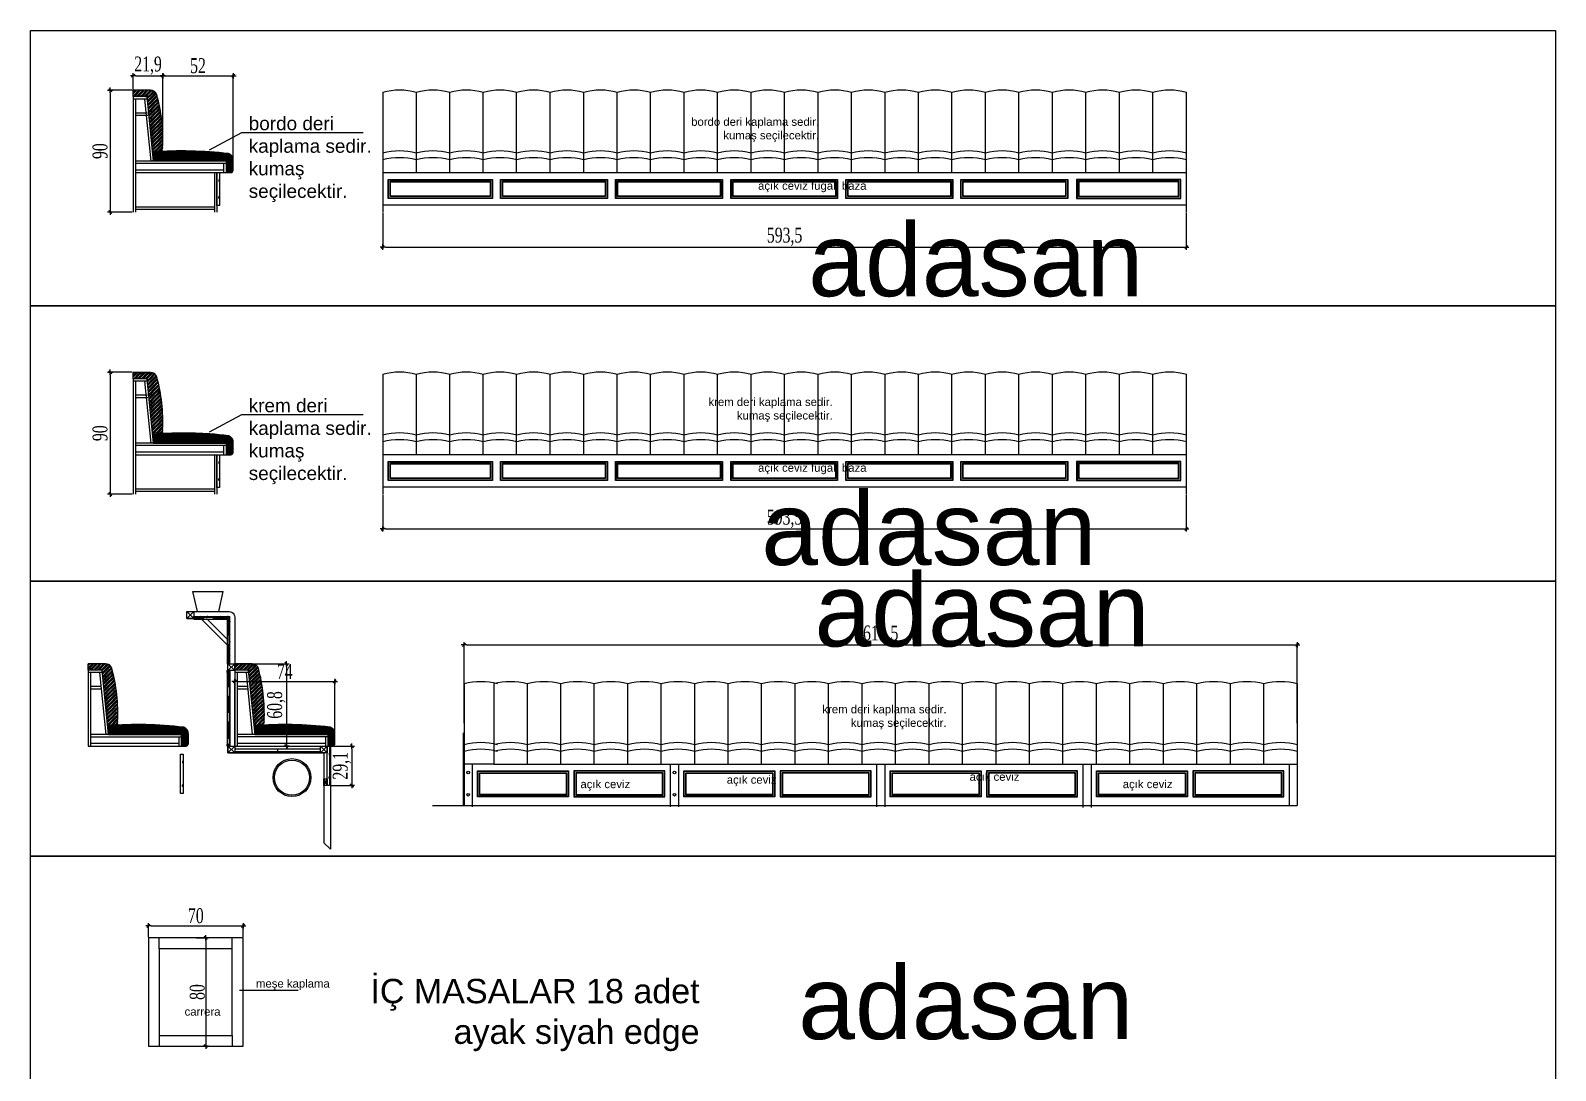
# Model space of a CAD drawing. Header units: millimetres. Extents: x 54215 to 67697, y 23496 to 56611.
# Drawn here: x 60401 to 61527, y 26840 to 27608 of the extents above; entities that cross this region are included whole.
import ezdxf

# ---------------------------------------------------------------- set-up
doc = ezdxf.new("R2010")
doc.units = ezdxf.units.MM
doc.linetypes.add('DASHED', pattern=[19.05, 12.7, -6.35])
doc.layers.add('0 rölöve', color=7, linetype='Continuous', true_color=0xf1380e)
for name, color, linetype, lineweight in [('b_görünüş', 44, 'Continuous', 25), ('no3_ahsap gorunus on ince', 32, 'Continuous', 13), ('no3_duvar kaplama', 8, 'Continuous', 0), ('no3_döşeme kaplama', 8, 'Continuous', 0), ('no3_döşeme kaplama trimli', 8, 'Continuous', 0), ('no3_kutu profil gorunus', 8, 'Continuous', 0), ('no3_kutuprofil kesit', 74, 'Continuous', 18), ('no3_paslanmaz gorunus on', 163, 'Continuous', 15), ('no3_yazı duvar', 152, 'Continuous', 0)]:
    doc.layers.add(name, color=color, linetype=linetype, lineweight=lineweight)
for name, color, linetype, lineweight, true_color in [('no3_ahsap kesit on', 7, 'Continuous', 20, 0xfca103), ('no3_sandalye masa', 7, 'Continuous', 15, 0x9e0025), ('no3_tefriş ön ince', 7, 'Continuous', 18, 0x8c1aff)]:
    doc.layers.add(name, color=color, linetype=linetype, lineweight=lineweight, true_color=true_color)
doc.styles.get("Standard").update_dxf_attribs({"font": 'arial.ttf'})
doc.styles.add('Ölçü50', font='georgia.ttf', dxfattribs={"width": 0.7})
doc.dimstyles.new('olcu10', dxfattribs={"dimtxt": 11, "dimasz": 2, "dimexe": 1.25, "dimexo": 0.625, "dimgap": 0.5, "dimtad": 1, "dimdec": 1, "dimzin": 9, "dimtxsty": 'Ölçü50', "dimblk": 'CENTIK', "dimcen": 2, "dimclrd": 250, "dimclre": 250, "dimclrt": 44, "dimazin": 2, "dimtfac": 1, "dimtdec": 1, "dimtix": 1, "dimtmove": 0, "dimatfit": 3, "dimldrblk": 'CENTIK', "dimfxl": 1, "dimlwd": -1, "dimarcsym": 0})

# ---------------------------------------------------------------- blocks, each defined once
blk = doc.blocks.new('sedirriririrust')
at = {"layer": 'no3_döşeme kaplama'}
h = blk.add_hatch(dxfattribs=at)
h.set_pattern_fill('GOST_GROUND', color=256, scale=0.1, angle=-45)
h.set_pattern_definition([(360, (52981.254, 27165.487), (1, -1), [2]), (360, (52981.4662, 27165.2749), (1, -1), [2]), (360, (52981.6783, 27165.0627), (1, -1), [2])])
edge = h.paths.add_edge_path()
edge.add_arc((56118.6, 28443.9), 2, 270, 360)
edge.add_line((56120.6, 28443.9), (56120.6, 28451.3))
edge.add_arc((56115.6, 28451.1), 5, 3.0283, 72.8571)
edge.add_arc((56083.5, 28186.3), 271.6, 82.9031, 94.7162)
edge.add_line((56061.2, 28457), (56061.6, 28450.4))
edge.add_line((56061.6, 28450.4), (56069.2, 28450.4))
edge.add_line((56069.2, 28450.4), (56115.6, 28450.4))
edge.add_line((56115.6, 28450.4), (56115.6, 28441.9))
edge.add_line((56115.6, 28441.9), (56118.6, 28441.9))
at = {"layer": 'no3_döşeme kaplama trimli'}
h = blk.add_hatch(dxfattribs=at)
h.set_pattern_fill('GOST_GROUND', color=256, scale=0.2)
h.set_pattern_definition([(45, (57360.81, 25369.8222), (2.8284271, -2e-16), [4]), (45, (57361.41, 25369.8222), (2.8284271, -2e-16), [4]), (45, (57362.01, 25369.8222), (2.8284271, -2e-16), [4])])
edge = h.paths.add_edge_path()
edge.add_arc((56059.4, 28497.7), 5, 20.1712, 90)
edge.add_line((56059.4, 28502.7), (56046.6, 28502.7))
edge.add_line((56046.6, 28502.7), (56046.6, 28498))
edge.add_line((56046.6, 28498), (56056.9, 28498))
edge.add_line((56056.9, 28498), (56061.1, 28457.7))
edge.add_line((56061.1, 28457.7), (56068.4, 28457.7))
edge.add_arc((55933.2, 28464.8), 135.4, 356.9822, 374.8039)
at = {"layer": 'b_görünüş'}
blk.add_line((56059.4, 28502.7), (56046.6, 28502.7), dxfattribs=at)
for centre, radius, start, end in [((56059.4, 28497.7), 5, 20.1712, 90), ((55938.6, 28465.8), 129.9, 357.5869, 14.9911), ((56065, 28460.7), 3.45, 283.571, 353.8442)]:
    blk.add_arc(centre, radius, start, end, dxfattribs=at)
at = {"layer": 'no3_ahsap gorunus on ince'}
for p, q in [((56120.6, 28443.9), (56120.6, 28451.3)), ((56046.6, 28441.9), (56118.6, 28441.9))]:
    blk.add_line(p, q, dxfattribs=at)
for centre, radius, start, end in [((56082.8, 28154.6), 303.2, 83.5198, 94.0994), ((56115.6, 28451.1), 5, 3.0283, 72.8571), ((56118.6, 28443.9), 2, 270, 0)]:
    blk.add_arc(centre, radius, start, end, dxfattribs=at)
at = {"layer": 'no3_ahsap kesit on'}
for p, q in [((56046.6, 28498), (56046.6, 28502.7)), ((56056.9, 28498), (56046.6, 28498)), ((56046.6, 28498), (56046.6, 28441.9)), ((56057, 28496.2), (56046.6, 28496.2)), ((56048.4, 28496.2), (56048.4, 28441.9)), ((56059.8, 28450.4), (56055.2, 28496.2)), ((56061.6, 28450.4), (56056.9, 28498)), ((56056.3, 28485.8), (56048.4, 28485.8)), ((56056.5, 28484), (56048.4, 28484)), ((56115.6, 28450.4), (56048.4, 28450.4)), ((56115.6, 28448.6), (56048.4, 28448.6)), ((56113.8, 28443.7), (56048.4, 28443.7)), ((56061.2, 28450.6), (56061, 28450.6)), ((56113.8, 28441.9), (56113.8, 28448.6)), ((56115.6, 28441.9), (56115.6, 28450.4))]:
    blk.add_line(p, q, dxfattribs=at)
at = {"layer": 'no3_duvar kaplama', "linetype": 'DASHED'}
blk.add_line((56120.6, 28443.9), (56120.6, 28451.3), dxfattribs=at)
for centre, radius, start, end in [((56082.8, 28154.6), 303.2, 83.5198, 94.0994), ((56115.6, 28451.1), 5, 3.0283, 72.8571), ((56118.6, 28443.9), 2, 270, 0)]:
    blk.add_arc(centre, radius, start, end, dxfattribs=at)
at = {"layer": 'no3_kutuprofil kesit'}
blk.add_line((56068.6, 28450.6), (56068.8, 28450.6), dxfattribs=at)
blk = doc.blocks.new('konstrüksiyonlu sedir')
at = {"layer": 'no3_ahsap gorunus on ince'}
for p, q in [((56110, 28436.9), (56109.6, 28436.5)), ((56109.6, 28436.5), (56109.6, 28435.5)), ((56109.6, 28435.5), (56110, 28435.1)), ((56109.6, 28419.1), (56110, 28419.5)), ((56109.6, 28418.1), (56109.6, 28419.1)), ((56110, 28417.8), (56109.6, 28418.1))]:
    blk.add_line(p, q, dxfattribs=at)
for points in [[(56110, 28417.8), (56110, 28412.8), (56108.2, 28412.8), (56108.2, 28441.9), (56110, 28441.9), (56110, 28436.9)], [(56110, 28435.1), (56110, 28419.5)]]:
    blk.add_lwpolyline(points, dxfattribs=at)
at = {"layer": 'no3_duvar kaplama'}
for p, q in [((56110, 28436.9), (56110, 28435.1)), ((56110, 28419.5), (56110, 28417.8))]:
    blk.add_line(p, q, dxfattribs=at)
at = {"layer": 'no3_kutu profil gorunus'}
for p, q in [((56009.6, 28537.5), (56036.2, 28537.5)), ((56009.6, 28537.2), (56035.9, 28537.2)), ((56011.1, 28535.7), (56034.4, 28535.7)), ((56034.9, 28516.2), (56014.9, 28536.2)), ((56034.9, 28520.4), (56019.1, 28536.2)), ((56034.4, 28535.7), (56034.4, 28504.2)), ((56035.9, 28504.2), (56035.9, 28537.2)), ((56036.2, 28502.7), (56036.2, 28537.5)), ((56034.4, 28496.2), (56034.4, 28443.4)), ((56035.9, 28496.2), (56035.9, 28443.4)), ((56036.2, 28497.7), (56036.2, 28441.9)), ((56039.9, 28439.9), (56103.2, 28439.9)), ((56039.9, 28437.9), (56103.2, 28437.9)), ((56071.5, 28439.9), (56071.5, 28437.9)), ((56105.7, 28370.5), (56110.7, 28365.8))]:
    blk.add_line(p, q, dxfattribs=at)
blk.add_lwpolyline([(56004.6, 28541.2), (56035.9, 28541.2, -0.414214), (56039.9, 28537.2), (56039.9, 28441.9), (56110.7, 28441.9), (56110.7, 28441.9), (56110.7, 28365.8)], format="xyb", dxfattribs=at)
at = {"layer": 'no3_kutu profil gorunus', "linetype": 'DASHED'}
blk.add_lwpolyline([(56004.6, 28536.2), (56034.9, 28536.2), (56034.9, 28436.9), (56039.9, 28436.9)], dxfattribs=at)
at = {"layer": 'no3_kutu profil gorunus'}
blk.add_lwpolyline([(56039.9, 28436.9), (56103.2, 28436.9), (56105.7, 28436.9), (56105.7, 28370.5)], dxfattribs=at)
at = {"layer": 'no3_kutuprofil kesit'}
for p, q in [((56004.6, 28536.2), (56004.6, 28541.2)), ((56009.6, 28536.2), (56004.6, 28541.2)), ((56004.6, 28536.2), (56009.6, 28541.2)), ((56009.6, 28535.7), (56011.1, 28537.2)), ((56011.1, 28535.7), (56009.6, 28537.2)), ((56034.4, 28502.7), (56035.9, 28504.2)), ((56035.9, 28502.7), (56034.4, 28504.2)), ((56039.9, 28497.7), (56034.9, 28502.7)), ((56034.9, 28497.7), (56039.9, 28502.7)), ((56034.4, 28497.7), (56035.9, 28496.2)), ((56035.9, 28497.7), (56034.4, 28496.2)), ((56034.4, 28443.4), (56035.9, 28441.9)), ((56035.9, 28443.4), (56034.4, 28441.9)), ((56034.9, 28436.9), (56034.9, 28441.9)), ((56039.9, 28436.9), (56034.9, 28441.9)), ((56034.9, 28436.9), (56039.9, 28441.9)), ((56108.2, 28436.9), (56103.2, 28441.9)), ((56103.2, 28436.9), (56108.2, 28441.9)), ((56108.2, 28412.8), (56105.7, 28417.8)), ((56105.7, 28412.8), (56108.2, 28417.8))]:
    blk.add_line(p, q, dxfattribs=at)
for points in [[(56004.6, 28541.2), (56009.6, 28541.2), (56009.6, 28536.2), (56004.6, 28536.2)], [(56009.6, 28535.7), (56011.1, 28535.7), (56011.1, 28537.2), (56009.6, 28537.2)], [(56034.4, 28502.7), (56035.9, 28502.7), (56035.9, 28504.2), (56034.4, 28504.2)], [(56034.9, 28502.7), (56039.9, 28502.7), (56039.9, 28497.7), (56034.9, 28497.7)], [(56034.4, 28497.7), (56035.9, 28497.7), (56035.9, 28496.2), (56034.4, 28496.2)], [(56034.4, 28443.4), (56035.9, 28443.4), (56035.9, 28441.9), (56034.4, 28441.9)], [(56034.9, 28441.9), (56039.9, 28441.9), (56039.9, 28436.9), (56034.9, 28436.9)], [(56103.2, 28441.9), (56108.2, 28441.9), (56108.2, 28436.9), (56103.2, 28436.9)], [(56105.7, 28417.8), (56108.2, 28417.8), (56108.2, 28412.8), (56105.7, 28412.8)]]:
    blk.add_lwpolyline(points, close=True, dxfattribs=at)
for centre in [(56009.8, 28537.6), (56014.8, 28537.6), (56019.8, 28537.6), (56024.8, 28537.6), (56029.8, 28537.6), (56034.8, 28537.6), (56036.3, 28533.9), (56036.3, 28528.9), (56036.3, 28523.9), (56036.3, 28518.9), (56036.3, 28513.9), (56036.3, 28508.9), (56036.3, 28503.9), (56036.3, 28492.7), (56036.3, 28487.7), (56036.3, 28482.7), (56036.3, 28477.7), (56036.3, 28472.7), (56036.3, 28467.7), (56036.3, 28462.7), (56036.3, 28457.7), (56036.3, 28452.7), (56036.3, 28447.7), (56036.3, 28442.7)]:
    blk.add_circle(centre, 0.15, dxfattribs=at)
at = {"layer": 'no3_paslanmaz gorunus on'}
for radius in [14, 13]:
    blk.add_circle((56082.2, 28418.6), radius, dxfattribs=at)
at = {"layer": 'no3_tefriş ön ince'}
for p, q in [((56012.3, 28541.2), (56008.9, 28556)), ((56008.9, 28556), (56031.5, 28556)), ((56028.2, 28541.2), (56031.5, 28556))]:
    blk.add_line(p, q, dxfattribs=at)
blk.add_blockref('sedirriririrust', (-6.7, 0))
blk = doc.blocks.new('sedirkesit')
at = {"layer": 'no3_döşeme kaplama'}
h = blk.add_hatch(dxfattribs=at)
h.set_pattern_fill('GOST_GROUND', color=256, scale=0.1, angle=-45)
h.set_pattern_definition([(360, (-391.1663, 3306.352), (1, -1), [2]), (360, (-390.9541, 3306.1398), (1, -1), [2]), (360, (-390.742, 3305.9277), (1, -1), [2])])
edge = h.paths.add_edge_path()
edge.add_arc((2746.1, 4584.7), 2, 270, 360)
edge.add_line((2748.1, 4584.7), (2748.1, 4592.2))
edge.add_arc((2743.2, 4591.9), 5, 3.0283, 72.8571)
edge.add_arc((2711.1, 4327.2), 271.6, 82.9031, 94.7162)
edge.add_line((2688.7, 4597.9), (2689.2, 4591.2))
edge.add_line((2689.2, 4591.2), (2696.7, 4591.2))
edge.add_line((2696.7, 4591.2), (2743.1, 4591.2))
edge.add_line((2743.1, 4591.2), (2743.1, 4582.7))
edge.add_line((2743.1, 4582.7), (2746.1, 4582.7))
at = {"layer": 'no3_döşeme kaplama trimli'}
h = blk.add_hatch(dxfattribs=at)
h.set_pattern_fill('GOST_GROUND', color=256, scale=0.2)
h.set_pattern_definition([(45, (3988.3898, 1510.6872), (2.8284271, -2e-16), [4]), (45, (3988.9898, 1510.6872), (2.8284271, -2e-16), [4]), (45, (3989.5898, 1510.6872), (2.8284271, -2e-16), [4])])
edge = h.paths.add_edge_path()
edge.add_arc((2687, 4638.5), 5, 20.1712, 90)
edge.add_line((2687, 4643.5), (2674.2, 4643.5))
edge.add_line((2674.2, 4643.5), (2674.2, 4638.8))
edge.add_line((2674.2, 4638.8), (2684.5, 4638.8))
edge.add_line((2684.5, 4638.8), (2688.7, 4598.5))
edge.add_line((2688.7, 4598.5), (2696, 4598.5))
edge.add_arc((2560.8, 4605.7), 135.4, 356.9822, 374.8039)
at = {"layer": 'b_görünüş'}
blk.add_line((2687, 4643.5, 0), (2674.2, 4643.5, 0), dxfattribs=at)
for centre, radius, start, end in [((2687, 4638.5, 0), 5, 20.1712, 90), ((2566.2, 4606.7, 0), 129.9, 357.5869, 14.9911), ((2692.6, 4601.6, 0), 3.45, 283.571, 353.8442)]:
    blk.add_arc(centre, radius, start, end, dxfattribs=at)
at = {"layer": 'no3_ahsap gorunus on ince'}
for p, q in [((2748.1, 4584.7, 0), (2748.1, 4592.2, 0)), ((2676, 4582.7, 0), (2746.1, 4582.7, 0)), ((2734.3, 4582.7, 0), (2734.3, 4553.5, 0)), ((2736.1, 4582.7, 0), (2736.1, 4553.5, 0)), ((2737.9, 4577.7, 0), (2737.6, 4577.4, 0)), ((2737.6, 4577.4, 0), (2737.6, 4576.4, 0)), ((2737.6, 4576.4, 0), (2737.9, 4576, 0)), ((2737.6, 4564.9, 0), (2737.9, 4565.3, 0)), ((2737.6, 4563.9, 0), (2737.6, 4564.9, 0)), ((2737.9, 4563.5, 0), (2737.6, 4563.9, 0))]:
    blk.add_line(p, q, dxfattribs=at)
at = {"layer": 'no3_ahsap gorunus on ince', "elevation": 0}
for points in [[(2737.9, 4563.5), (2737.9, 4558.5), (2736.1, 4558.5), (2736.1, 4582.7), (2737.9, 4582.7), (2737.9, 4577.7)], [(2737.9, 4576), (2737.9, 4565.3)]]:
    blk.add_lwpolyline(points, dxfattribs=at)
at = {"layer": 'no3_ahsap gorunus on ince'}
for centre, radius, start, end in [((2710.4, 4295.5, 0), 303.2, 83.5198, 94.0994), ((2743.2, 4591.9, 0), 5, 3.0283, 72.8571), ((2746.1, 4584.7, 0), 2, 270, 0)]:
    blk.add_arc(centre, radius, start, end, dxfattribs=at)
at = {"layer": 'no3_ahsap kesit on'}
for p, q in [((2674.2, 4638.8, 0), (2674.2, 4643.5, 0)), ((2684.5, 4638.8, 0), (2674.2, 4638.8, 0)), ((2674.2, 4638.8, 0), (2674.2, 4553.5, 0)), ((2684.6, 4637, 0), (2674.2, 4637, 0)), ((2676, 4637, 0), (2676, 4553.5, 0)), ((2687.4, 4591.2, 0), (2682.8, 4637, 0)), ((2689.2, 4591.2, 0), (2684.5, 4638.8, 0)), ((2684.8, 4626.6, 0), (2676, 4626.6, 0)), ((2685, 4624.8, 0), (2676, 4624.8, 0)), ((2743.1, 4591.2, 0), (2676, 4591.2, 0)), ((2743.1, 4589.4, 0), (2676, 4589.4, 0)), ((2688.7, 4591.4, 0), (2688.5, 4591.4, 0)), ((2741.3, 4582.7, 0), (2741.3, 4589.4, 0)), ((2743.1, 4582.7, 0), (2743.1, 4591.2, 0)), ((2741.3, 4584.5, 0), (2676, 4584.5, 0)), ((2734.3, 4557.3, 0), (2676, 4557.3, 0)), ((2734.3, 4555.5, 0), (2676, 4555.5, 0))]:
    blk.add_line(p, q, dxfattribs=at)
at = {"layer": 'no3_duvar kaplama', "linetype": 'DASHED'}
blk.add_line((2748.1, 4584.7, 0), (2748.1, 4592.2, 0), dxfattribs=at)
at = {"layer": 'no3_duvar kaplama'}
for p, q in [((2737.9, 4577.7, 0), (2737.9, 4576, 0)), ((2737.9, 4565.3, 0), (2737.9, 4563.5, 0))]:
    blk.add_line(p, q, dxfattribs=at)
at = {"layer": 'no3_duvar kaplama', "linetype": 'DASHED'}
for centre, radius, start, end in [((2710.4, 4295.5, 0), 303.2, 83.5198, 94.0994), ((2743.2, 4591.9, 0), 5, 3.0283, 72.8571), ((2746.1, 4584.7, 0), 2, 270, 0)]:
    blk.add_arc(centre, radius, start, end, dxfattribs=at)
at = {"layer": 'no3_kutuprofil kesit'}
blk.add_line((2696.1, 4591.4, 0), (2696.3, 4591.4, 0), dxfattribs=at)
blk = doc.blocks.new('CENTIK')
for p, q in [((-1, 0), (1, 0)), ((-0.57, -0.57), (0.57, 0.57)), ((0, 1), (0, -1))]:
    blk.add_line(p, q)
blk = doc.blocks.new('*D468')
at = {"color": 250, "lineweight": -2, "transparency": 16777216}
for p, q in [((60476.2, 27563.8), (60458.6, 27563.8)), ((60476.2, 27473.8), (60458.6, 27473.8))]:
    blk.add_line(p, q, dxfattribs=at)
at = {"color": 250, "transparency": 16777216}
blk.add_line((60459.9, 27561.8), (60459.9, 27475.8), dxfattribs=at)
at = {"layer": 'Defpoints', "color": 0, "transparency": 16777216}
for p in [(60476.8, 27563.8), (60459.9, 27473.8), (60476.8, 27473.8)]:
    blk.add_point(p, dxfattribs=at)
at = {"color": 250, "transparency": 16777216, "xscale": 2, "yscale": 2, "zscale": 2}
for p, rotation in [((60459.9, 27563.8), 90), ((60459.9, 27473.8), 270)]:
    blk.add_blockref('CENTIK', p, dxfattribs=dict(at, rotation=rotation))
at = {"color": 44, "transparency": 16777216, "insert": (60452.4, 27518.8), "char_height": 11, "attachment_point": 5, "rotation": 90, "style": 'Ölçü50'}
blk.add_mtext('90', dxfattribs=at)
blk = doc.blocks.new('sfertkıkl')
at = {"layer": 'no3_duvar kaplama'}
for points in [[(3755.3, 3906.4), (3832.3, 3906.4), (3832.3, 3892.3), (3755.3, 3892.3)], [(3755.6, 3906.1), (3832, 3906.1), (3832, 3892.6), (3755.6, 3892.6)], [(3756.7, 3905), (3830.9, 3905), (3830.9, 3893.7), (3756.7, 3893.7)], [(3757, 3904.7), (3830.6, 3904.7), (3830.6, 3894), (3757, 3894)], [(3838.3, 3906.4), (3917.3, 3906.4), (3917.3, 3892.3), (3838.3, 3892.3)], [(3838.6, 3906.1), (3917, 3906.1), (3917, 3892.6), (3838.6, 3892.6)], [(3839.7, 3905), (3915.9, 3905), (3915.9, 3893.7), (3839.7, 3893.7)], [(3840, 3904.7), (3915.6, 3904.7), (3915.6, 3894), (3840, 3894)], [(3923.3, 3906.4), (4002.3, 3906.4), (4002.3, 3892.3), (3923.3, 3892.3)], [(3923.6, 3906.1), (4002, 3906.1), (4002, 3892.6), (3923.6, 3892.6)], [(3924.7, 3905), (4000.9, 3905), (4000.9, 3893.7), (3924.7, 3893.7)], [(3925, 3904.7), (4000.6, 3904.7), (4000.6, 3894), (3925, 3894)], [(4008.3, 3906.4), (4087.3, 3906.4), (4087.3, 3892.3), (4008.3, 3892.3)], [(4008.6, 3906.1), (4087, 3906.1), (4087, 3892.6), (4008.6, 3892.6)], [(4009.7, 3905), (4085.9, 3905), (4085.9, 3893.7), (4009.7, 3893.7)], [(4010, 3904.7), (4085.6, 3904.7), (4085.6, 3894), (4010, 3894)], [(4093.3, 3906.4), (4172.3, 3906.4), (4172.3, 3892.3), (4093.3, 3892.3)], [(4093.6, 3906.1), (4172, 3906.1), (4172, 3892.6), (4093.6, 3892.6)], [(4094.7, 3905), (4170.9, 3905), (4170.9, 3893.7), (4094.7, 3893.7)], [(4095, 3904.7), (4170.6, 3904.7), (4170.6, 3894), (4095, 3894)], [(4178.3, 3906.4), (4257.3, 3906.4), (4257.3, 3892.3), (4178.3, 3892.3)], [(4178.6, 3906.1), (4257, 3906.1), (4257, 3892.6), (4178.6, 3892.6)], [(4179.7, 3905), (4255.9, 3905), (4255.9, 3893.7), (4179.7, 3893.7)], [(4180, 3904.7), (4255.6, 3904.7), (4255.6, 3894), (4180, 3894)], [(4340.8, 3906.4), (4263.8, 3906.4), (4263.8, 3892.3), (4340.8, 3892.3)], [(4340.5, 3906.1), (4264.1, 3906.1), (4264.1, 3892.6), (4340.5, 3892.6)], [(4339.4, 3905), (4265.2, 3905), (4265.2, 3893.7), (4339.4, 3893.7)], [(4339.1, 3904.7), (4265.5, 3904.7), (4265.5, 3894), (4339.1, 3894)]]:
    blk.add_lwpolyline(points, close=True, dxfattribs=at)
at = {"layer": 'no3_tefriş ön ince'}
for p, q in [((3751.3, 3970.7), (3751.3, 3911.4)), ((3776, 3970.7), (3776, 3925.7)), ((3800.8, 3925.7), (3800.8, 3970.7)), ((3825.5, 3925.7), (3825.5, 3970.7)), ((3850.2, 3925.7), (3850.2, 3970.7)), ((3875, 3925.7), (3875, 3970.7)), ((3899.7, 3925.7), (3899.7, 3970.7)), ((3924.4, 3925.7), (3924.4, 3970.7)), ((3949.1, 3925.7), (3949.1, 3970.7)), ((3973.9, 3925.7), (3973.9, 3970.7)), ((3998.6, 3925.7), (3998.6, 3970.7)), ((4023.3, 3925.7), (4023.3, 3970.7)), ((4048.1, 3925.7), (4048.1, 3970.7)), ((4072.8, 3925.7), (4072.8, 3970.7)), ((4097.5, 3925.7), (4097.5, 3970.7)), ((4122.3, 3925.7), (4122.3, 3970.7)), ((4147, 3925.7), (4147, 3970.7)), ((4171.7, 3925.7), (4171.7, 3970.7)), ((4196.5, 3925.7), (4196.5, 3970.7)), ((4221.2, 3925.7), (4221.2, 3970.7)), ((4245.9, 3925.7), (4245.9, 3970.7)), ((4270.6, 3925.7), (4270.6, 3970.7)), ((4295.4, 3925.7), (4295.4, 3970.7)), ((4320.1, 3925.7), (4320.1, 3970.7)), ((4344.8, 3970.7), (4344.8, 3911.4)), ((3776, 3925.7), (3776, 3911.4)), ((3800.8, 3911.4), (3800.8, 3925.7)), ((3825.5, 3911.4), (3825.5, 3925.7)), ((3850.2, 3911.4), (3850.2, 3925.7)), ((3875, 3911.4), (3875, 3925.7)), ((3899.7, 3911.4), (3899.7, 3925.7)), ((3924.4, 3911.4), (3924.4, 3925.7)), ((3949.1, 3911.4), (3949.1, 3925.7)), ((3973.9, 3911.4), (3973.9, 3925.7)), ((3998.6, 3911.4), (3998.6, 3925.7)), ((4023.3, 3911.4), (4023.3, 3925.7)), ((4048.1, 3911.4), (4048.1, 3925.7)), ((4072.8, 3911.4), (4072.8, 3925.7)), ((4097.5, 3911.4), (4097.5, 3925.7)), ((4122.3, 3911.4), (4122.3, 3925.7)), ((4147, 3911.4), (4147, 3925.7)), ((4171.7, 3911.4), (4171.7, 3925.7)), ((4196.5, 3911.4), (4196.5, 3925.7)), ((4221.2, 3911.4), (4221.2, 3925.7)), ((4245.9, 3911.4), (4245.9, 3925.7)), ((4270.6, 3911.4), (4270.6, 3925.7)), ((4295.4, 3911.4), (4295.4, 3925.7)), ((4320.1, 3911.4), (4320.1, 3925.7)), ((3751.3, 3911.4), (4344.8, 3911.4)), ((3751.3, 3911.4), (3751.3, 3882.3)), ((4344.8, 3911.4), (4344.8, 3882.3)), ((4344.8, 3887.3), (3751.3, 3887.3))]:
    blk.add_line(p, q, dxfattribs=at)
for centre in [(3763.7, 3923.8), (3788.4, 3923.8), (3813.1, 3923.8), (3837.9, 3923.8), (3862.6, 3923.8), (3887.3, 3923.8), (3912.1, 3923.8), (3936.8, 3923.8), (3961.5, 3923.8), (3986.2, 3923.8), (4011, 3923.8), (4035.7, 3923.8), (4060.4, 3923.8), (4085.2, 3923.8), (4109.9, 3923.8), (4134.6, 3923.8), (4159.4, 3923.8), (4184.1, 3923.8), (4208.8, 3923.8), (4233.5, 3923.8), (4258.3, 3923.8), (4283, 3923.8), (4307.7, 3923.8), (4332.5, 3923.8), (3763.7, 3878.9), (3763.7, 3873.9), (3788.4, 3878.9), (3788.4, 3873.9), (3813.1, 3878.9), (3813.1, 3873.9), (3837.9, 3878.9), (3837.9, 3873.9), (3862.6, 3878.9), (3862.6, 3873.9), (3887.3, 3878.9), (3887.3, 3873.9), (3912.1, 3878.9), (3912.1, 3873.9), (3936.8, 3878.9), (3936.8, 3873.9), (3961.5, 3878.9), (3961.5, 3873.9), (3986.2, 3878.9), (3986.2, 3873.9), (4011, 3878.9), (4011, 3873.9), (4035.7, 3878.9), (4035.7, 3873.9), (4060.4, 3878.9), (4060.4, 3873.9), (4085.2, 3878.9), (4085.2, 3873.9), (4109.9, 3878.9), (4109.9, 3873.9), (4134.6, 3878.9), (4134.6, 3873.9), (4159.4, 3878.9), (4159.4, 3873.9), (4184.1, 3878.9), (4184.1, 3873.9), (4208.8, 3878.9), (4208.8, 3873.9), (4233.5, 3878.9), (4233.5, 3873.9), (4258.3, 3878.9), (4258.3, 3873.9), (4283, 3878.9), (4283, 3873.9), (4307.7, 3878.9), (4307.7, 3873.9), (4332.5, 3878.9), (4332.5, 3873.9)]:
    blk.add_arc(centre, 48.5, 75.219, 104.781, dxfattribs=at)
blk = doc.blocks.new('*D469')
at = {"color": 250, "lineweight": -2, "transparency": 16777216}
for p, q in [((60661.2, 27473.2), (60661.2, 27446.8)), ((61254.7, 27473.2), (61254.7, 27446.8))]:
    blk.add_line(p, q, dxfattribs=at)
at = {"color": 250, "transparency": 16777216}
blk.add_line((60663.2, 27448), (61252.7, 27448), dxfattribs=at)
at = {"layer": 'Defpoints', "color": 0, "transparency": 16777216}
for p in [(60661.2, 27473.8), (61254.7, 27473.8), (61254.7, 27448)]:
    blk.add_point(p, dxfattribs=at)
at = {"color": 250, "transparency": 16777216, "xscale": 2, "yscale": 2, "zscale": 2, "rotation": 180}
blk.add_blockref('CENTIK', (60661.2, 27448), dxfattribs=at)
at = {"color": 250, "transparency": 16777216, "xscale": 2, "yscale": 2, "zscale": 2}
blk.add_blockref('CENTIK', (61254.7, 27448), dxfattribs=at)
at = {"color": 44, "transparency": 16777216, "insert": (60958, 27455.5), "char_height": 11, "attachment_point": 5, "style": 'Ölçü50'}
blk.add_mtext('593,5', dxfattribs=at)
blk = doc.blocks.new('*D470')
at = {"color": 250, "lineweight": -2, "transparency": 16777216}
for p, q in [((60476.2, 27355.5), (60458.6, 27355.5)), ((60476.2, 27265.5), (60458.6, 27265.5))]:
    blk.add_line(p, q, dxfattribs=at)
at = {"color": 250, "transparency": 16777216}
blk.add_line((60459.9, 27353.5), (60459.9, 27267.5), dxfattribs=at)
at = {"layer": 'Defpoints', "color": 0, "transparency": 16777216}
for p in [(60476.8, 27355.5), (60459.9, 27265.5), (60476.8, 27265.5)]:
    blk.add_point(p, dxfattribs=at)
at = {"color": 250, "transparency": 16777216, "xscale": 2, "yscale": 2, "zscale": 2}
for p, rotation in [((60459.9, 27355.5), 90), ((60459.9, 27265.5), 270)]:
    blk.add_blockref('CENTIK', p, dxfattribs=dict(at, rotation=rotation))
at = {"color": 44, "transparency": 16777216, "insert": (60452.4, 27310.5), "char_height": 11, "attachment_point": 5, "rotation": 90, "style": 'Ölçü50'}
blk.add_mtext('90', dxfattribs=at)
blk = doc.blocks.new('*D471')
at = {"color": 250, "lineweight": -2, "transparency": 16777216}
for p, q in [((60661.2, 27264.9), (60661.2, 27238.5)), ((61254.7, 27264.9), (61254.7, 27238.5))]:
    blk.add_line(p, q, dxfattribs=at)
at = {"color": 250, "transparency": 16777216}
blk.add_line((60663.2, 27239.8), (61252.7, 27239.8), dxfattribs=at)
at = {"layer": 'Defpoints', "color": 0, "transparency": 16777216}
for p in [(60661.2, 27265.5), (61254.7, 27265.5), (61254.7, 27239.8)]:
    blk.add_point(p, dxfattribs=at)
at = {"color": 250, "transparency": 16777216, "xscale": 2, "yscale": 2, "zscale": 2, "rotation": 180}
blk.add_blockref('CENTIK', (60661.2, 27239.8), dxfattribs=at)
at = {"color": 250, "transparency": 16777216, "xscale": 2, "yscale": 2, "zscale": 2}
blk.add_blockref('CENTIK', (61254.7, 27239.8), dxfattribs=at)
at = {"color": 44, "transparency": 16777216, "insert": (60958, 27247.2), "char_height": 11, "attachment_point": 5, "style": 'Ölçü50'}
blk.add_mtext('593,5', dxfattribs=at)
blk = doc.blocks.new('*D472')
at = {"color": 250, "lineweight": -2, "transparency": 16777216}
for p, q in [((60552.4, 27140.2), (60591.3, 27140.2)), ((60552.4, 27079.4), (60591.3, 27079.4))]:
    blk.add_line(p, q, dxfattribs=at)
at = {"color": 250, "transparency": 16777216}
blk.add_line((60590, 27138.2), (60590, 27081.4), dxfattribs=at)
at = {"layer": 'Defpoints', "color": 0, "transparency": 16777216}
for p in [(60551.8, 27140.2), (60551.8, 27079.4), (60590, 27079.4)]:
    blk.add_point(p, dxfattribs=at)
at = {"color": 250, "transparency": 16777216, "xscale": 2, "yscale": 2, "zscale": 2}
for p, rotation in [((60590, 27140.2), 90), ((60590, 27079.4), 270)]:
    blk.add_blockref('CENTIK', p, dxfattribs=dict(at, rotation=rotation))
at = {"color": 44, "transparency": 16777216, "insert": (60582.6, 27109.8), "char_height": 11, "attachment_point": 5, "rotation": 90, "style": 'Ölçü50'}
blk.add_mtext('60,8', dxfattribs=at)
blk = doc.blocks.new('*D473')
at = {"color": 250, "lineweight": -2, "transparency": 16777216}
for p, q in [((60551.8, 27080), (60551.8, 27128.4)), ((60625.7, 27085.8), (60625.7, 27128.4))]:
    blk.add_line(p, q, dxfattribs=at)
at = {"color": 250, "transparency": 16777216}
blk.add_line((60553.8, 27127.2), (60623.7, 27127.2), dxfattribs=at)
at = {"layer": 'Defpoints', "color": 0, "transparency": 16777216}
for p in [(60625.7, 27127.2), (60625.7, 27085.1), (60551.8, 27079.4)]:
    blk.add_point(p, dxfattribs=at)
at = {"color": 250, "transparency": 16777216, "xscale": 2, "yscale": 2, "zscale": 2, "rotation": 180}
blk.add_blockref('CENTIK', (60551.8, 27127.2), dxfattribs=at)
at = {"color": 250, "transparency": 16777216, "xscale": 2, "yscale": 2, "zscale": 2}
blk.add_blockref('CENTIK', (60625.7, 27127.2), dxfattribs=at)
at = {"color": 44, "transparency": 16777216, "insert": (60588.8, 27134.6), "char_height": 11, "attachment_point": 5, "style": 'Ölçü50'}
blk.add_mtext('74', dxfattribs=at)
blk = doc.blocks.new('*D474')
at = {"color": 250, "lineweight": -2, "transparency": 16777216}
for p, q in [((60622.5, 27079.4), (60639.7, 27079.4)), ((60622.5, 27050.3), (60639.7, 27050.3))]:
    blk.add_line(p, q, dxfattribs=at)
at = {"color": 250, "transparency": 16777216}
blk.add_line((60638.4, 27077.4), (60638.4, 27052.3), dxfattribs=at)
at = {"layer": 'Defpoints', "color": 0, "transparency": 16777216}
for p in [(60621.9, 27079.4), (60621.9, 27050.3), (60638.4, 27050.3)]:
    blk.add_point(p, dxfattribs=at)
at = {"color": 250, "transparency": 16777216, "xscale": 2, "yscale": 2, "zscale": 2}
for p, rotation in [((60638.4, 27079.4), 90), ((60638.4, 27050.3), 270)]:
    blk.add_blockref('CENTIK', p, dxfattribs=dict(at, rotation=rotation))
at = {"color": 44, "transparency": 16777216, "insert": (60631, 27064.9), "char_height": 11, "attachment_point": 5, "rotation": 90, "style": 'Ölçü50'}
blk.add_mtext('29,1', dxfattribs=at)
blk = doc.blocks.new('*D475')
at = {"color": 250, "lineweight": -2, "transparency": 16777216}
for p, q in [((60476.8, 27564.4), (60476.8, 27575.7)), ((60498.7, 27527.6), (60498.7, 27575.7))]:
    blk.add_line(p, q, dxfattribs=at)
at = {"color": 250, "transparency": 16777216}
blk.add_line((60478.8, 27574.5), (60496.7, 27574.5), dxfattribs=at)
at = {"layer": 'Defpoints', "color": 0, "transparency": 16777216}
for p in [(60498.7, 27574.5), (60476.8, 27563.8), (60498.7, 27526.9)]:
    blk.add_point(p, dxfattribs=at)
at = {"color": 250, "transparency": 16777216, "xscale": 2, "yscale": 2, "zscale": 2, "rotation": 180}
blk.add_blockref('CENTIK', (60476.8, 27574.5), dxfattribs=at)
at = {"color": 250, "transparency": 16777216, "xscale": 2, "yscale": 2, "zscale": 2}
blk.add_blockref('CENTIK', (60498.7, 27574.5), dxfattribs=at)
at = {"color": 44, "transparency": 16777216, "insert": (60487.8, 27581.9), "char_height": 11, "attachment_point": 5, "style": 'Ölçü50'}
blk.add_mtext('21,9', dxfattribs=at)
blk = doc.blocks.new('*D476')
at = {"color": 250, "lineweight": -2, "transparency": 16777216}
for p, q in [((60498.7, 27527.6), (60498.7, 27575.7)), ((60550.8, 27509.3), (60550.8, 27575.7))]:
    blk.add_line(p, q, dxfattribs=at)
at = {"color": 250, "transparency": 16777216}
blk.add_line((60500.7, 27574.5), (60548.8, 27574.5), dxfattribs=at)
at = {"layer": 'Defpoints', "color": 0, "transparency": 16777216}
for p in [(60550.8, 27574.5), (60498.7, 27526.9), (60550.8, 27508.7)]:
    blk.add_point(p, dxfattribs=at)
at = {"color": 250, "transparency": 16777216, "xscale": 2, "yscale": 2, "zscale": 2, "rotation": 180}
blk.add_blockref('CENTIK', (60498.7, 27574.5), dxfattribs=at)
at = {"color": 250, "transparency": 16777216, "xscale": 2, "yscale": 2, "zscale": 2}
blk.add_blockref('CENTIK', (60550.8, 27574.5), dxfattribs=at)
at = {"color": 44, "transparency": 16777216, "insert": (60524.7, 27581.9), "char_height": 11, "attachment_point": 5, "style": 'Ölçü50'}
blk.add_mtext('52', dxfattribs=at)
blk = doc.blocks.new('*D477')
at = {"color": 250, "lineweight": -2, "transparency": 16777216}
for p, q in [((60488.1, 26938.4), (60488.1, 26948)), ((60558.1, 26938.4), (60558.1, 26948))]:
    blk.add_line(p, q, dxfattribs=at)
at = {"color": 250, "transparency": 16777216}
blk.add_line((60490.1, 26946.7), (60556.1, 26946.7), dxfattribs=at)
at = {"layer": 'Defpoints', "color": 0, "transparency": 16777216}
for p in [(60558.1, 26946.7), (60488.1, 26937.8), (60558.1, 26937.8)]:
    blk.add_point(p, dxfattribs=at)
at = {"color": 250, "transparency": 16777216, "xscale": 2, "yscale": 2, "zscale": 2, "rotation": 180}
blk.add_blockref('CENTIK', (60488.1, 26946.7), dxfattribs=at)
at = {"color": 250, "transparency": 16777216, "xscale": 2, "yscale": 2, "zscale": 2}
blk.add_blockref('CENTIK', (60558.1, 26946.7), dxfattribs=at)
at = {"color": 44, "transparency": 16777216, "insert": (60523.1, 26954.1), "char_height": 11, "attachment_point": 5, "style": 'Ölçü50'}
blk.add_mtext('70', dxfattribs=at)
blk = doc.blocks.new('*D478')
at = {"color": 250, "lineweight": -2, "transparency": 16777216}
for p, q in [((60523.7, 26937.8), (60531.6, 26937.8)), ((60523.7, 26857.8), (60531.6, 26857.8))]:
    blk.add_line(p, q, dxfattribs=at)
at = {"color": 250, "transparency": 16777216}
blk.add_line((60530.4, 26935.8), (60530.4, 26859.8), dxfattribs=at)
at = {"layer": 'Defpoints', "color": 0, "transparency": 16777216}
for p in [(60523.1, 26937.8), (60523.1, 26857.8), (60530.4, 26857.8)]:
    blk.add_point(p, dxfattribs=at)
at = {"color": 250, "transparency": 16777216, "xscale": 2, "yscale": 2, "zscale": 2}
for p, rotation in [((60530.4, 26937.8), 90), ((60530.4, 26857.8), 270)]:
    blk.add_blockref('CENTIK', p, dxfattribs=dict(at, rotation=rotation))
at = {"color": 44, "transparency": 16777216, "insert": (60524.2, 26897.8), "char_height": 11, "attachment_point": 5, "rotation": 90, "style": 'Ölçü50'}
blk.add_mtext('80', dxfattribs=at)
blk = doc.blocks.new('*D479')
at = {"color": 250, "lineweight": -2, "transparency": 16777216}
for p, q in [((60721.2, 27096.4), (60721.2, 27155.5)), ((61336.7, 27096.4), (61336.7, 27155.5))]:
    blk.add_line(p, q, dxfattribs=at)
at = {"color": 250, "transparency": 16777216}
blk.add_line((60723.2, 27154.2), (61334.7, 27154.2), dxfattribs=at)
at = {"layer": 'Defpoints', "color": 0, "transparency": 16777216}
for p in [(61336.7, 27154.2), (60721.2, 27095.7), (61336.7, 27095.7)]:
    blk.add_point(p, dxfattribs=at)
at = {"color": 250, "transparency": 16777216, "xscale": 2, "yscale": 2, "zscale": 2, "rotation": 180}
blk.add_blockref('CENTIK', (60721.2, 27154.2), dxfattribs=at)
at = {"color": 250, "transparency": 16777216, "xscale": 2, "yscale": 2, "zscale": 2}
blk.add_blockref('CENTIK', (61336.7, 27154.2), dxfattribs=at)
at = {"color": 44, "transparency": 16777216, "insert": (61029, 27161.7), "char_height": 11, "attachment_point": 5, "style": 'Ölçü50'}
blk.add_mtext('615,5', dxfattribs=at)

msp = doc.modelspace()

# ---------------------------------------------------------------- linework, layer by layer
for p, q in [((60720.815, 27035.642), (60720.815, 27089.306)), ((60743.215, 27066.135), (60720.815, 27066.135)), ((61336.745, 27066.135), (61336.745, 27035.642)), ((60697.894, 27035.642), (61336.745, 27035.642))]:
    msp.add_line(p, q)
for points in [[(60400.987, 27607.91), (61527.443, 27607.91), (61527.443, 27404.626), (60400.987, 27404.626)], [(60400.987, 27404.626), (61527.443, 27404.626), (61527.443, 27201.342), (60400.987, 27201.342)], [(60400.987, 27201.342), (61527.443, 27201.342), (61527.443, 26998.059), (60400.987, 26998.059)], [(60400.987, 26998.059), (61527.443, 26998.059), (61527.443, 26794.775), (60400.987, 26794.775)]]:
    msp.add_lwpolyline(points, close=True)
at = {"layer": 'no3_ahsap gorunus on ince'}
for p, q in [((60513.67, 27068.525), (60513.317, 27068.172)), ((60513.317, 27068.172), (60513.317, 27067.172)), ((60513.317, 27067.172), (60513.67, 27066.818)), ((60513.317, 27050.789), (60513.67, 27051.143)), ((60513.317, 27049.789), (60513.317, 27050.789)), ((60513.67, 27049.436), (60513.317, 27049.789))]:
    msp.add_line(p, q, dxfattribs=at)
for points in [[(60513.67, 27049.436), (60513.67, 27044.436), (60511.87, 27044.436), (60511.87, 27073.525), (60513.67, 27073.525), (60513.67, 27068.525)], [(60513.67, 27066.818), (60513.67, 27051.143)]]:
    msp.add_lwpolyline(points, dxfattribs=at)
at = {"layer": 'no3_duvar kaplama'}
for p, q in [((60513.67, 27068.525), (60513.67, 27066.818)), ((60513.67, 27051.143), (60513.67, 27049.436))]:
    msp.add_line(p, q, dxfattribs=at)
for points in [[(60731.2, 27061.136), (60798.393, 27061.136), (60798.393, 27042.046), (60731.2, 27042.046)], [(60731.5, 27060.836), (60798.093, 27060.836), (60798.093, 27042.346), (60731.5, 27042.346)], [(60732.607, 27059.729), (60796.986, 27059.729), (60796.986, 27043.454), (60732.607, 27043.454)], [(60732.907, 27059.429), (60796.686, 27059.429), (60796.686, 27043.754), (60732.907, 27043.754)], [(60869.586, 27061.136), (60802.393, 27061.136), (60802.393, 27042.046), (60869.586, 27042.046)], [(60869.286, 27060.836), (60802.693, 27060.836), (60802.693, 27042.346), (60869.286, 27042.346)], [(60868.179, 27059.729), (60803.8, 27059.729), (60803.8, 27043.454), (60868.179, 27043.454)], [(60867.879, 27059.429), (60804.1, 27059.429), (60804.1, 27043.754), (60867.879, 27043.754)], [(60883.586, 27061.136), (60950.779, 27061.136), (60950.779, 27042.046), (60883.586, 27042.046)], [(60883.886, 27060.836), (60950.479, 27060.836), (60950.479, 27042.346), (60883.886, 27042.346)], [(60884.993, 27059.729), (60949.372, 27059.729), (60949.372, 27043.454), (60884.993, 27043.454)], [(60885.293, 27059.429), (60949.072, 27059.429), (60949.072, 27043.754), (60885.293, 27043.754)], [(61021.972, 27061.136), (60954.779, 27061.136), (60954.779, 27042.046), (61021.972, 27042.046)], [(61021.672, 27060.836), (60955.079, 27060.836), (60955.079, 27042.346), (61021.672, 27042.346)], [(61020.565, 27059.729), (60956.186, 27059.729), (60956.186, 27043.454), (61020.565, 27043.454)], [(61020.265, 27059.429), (60956.486, 27059.429), (60956.486, 27043.754), (61020.265, 27043.754)], [(61035.972, 27061.136), (61103.165, 27061.136), (61103.165, 27042.046), (61035.972, 27042.046)], [(61036.272, 27060.836), (61102.865, 27060.836), (61102.865, 27042.346), (61036.272, 27042.346)], [(61037.379, 27059.729), (61101.758, 27059.729), (61101.758, 27043.454), (61037.379, 27043.454)], [(61037.679, 27059.429), (61101.458, 27059.429), (61101.458, 27043.754), (61037.679, 27043.754)], [(61174.358, 27061.136), (61107.165, 27061.136), (61107.165, 27042.046), (61174.358, 27042.046)], [(61174.058, 27060.836), (61107.465, 27060.836), (61107.465, 27042.346), (61174.058, 27042.346)], [(61172.951, 27059.729), (61108.572, 27059.729), (61108.572, 27043.454), (61172.951, 27043.454)], [(61172.651, 27059.429), (61108.872, 27059.429), (61108.872, 27043.754), (61172.651, 27043.754)], [(61188.358, 27061.136), (61255.552, 27061.136), (61255.552, 27042.046), (61188.358, 27042.046)], [(61188.658, 27060.836), (61255.252, 27060.836), (61255.252, 27042.346), (61188.658, 27042.346)], [(61189.766, 27059.729), (61254.144, 27059.729), (61254.144, 27043.454), (61189.766, 27043.454)], [(61190.066, 27059.429), (61253.844, 27059.429), (61253.844, 27043.754), (61190.066, 27043.754)], [(61326.745, 27061.136), (61259.552, 27061.136), (61259.552, 27042.046), (61326.745, 27042.046)], [(61326.445, 27060.836), (61259.852, 27060.836), (61259.852, 27042.346), (61326.445, 27042.346)], [(61325.338, 27059.729), (61260.959, 27059.729), (61260.959, 27043.454), (61325.338, 27043.454)], [(61325.038, 27059.429), (61261.259, 27059.429), (61261.259, 27043.754), (61325.038, 27043.754)]]:
    msp.add_lwpolyline(points, close=True, dxfattribs=at)
at = {"layer": 'no3_kutuprofil kesit'}
for p, q in [((60721.2, 27066.135), (60721.2, 27035.642)), ((60727.2, 27066.135), (60727.2, 27034.642)), ((60873.586, 27066.135), (60873.586, 27034.642)), ((60879.586, 27066.135), (60879.586, 27034.642)), ((61025.972, 27066.135), (61025.972, 27034.642)), ((61031.972, 27066.135), (61031.972, 27034.642)), ((61178.358, 27066.135), (61178.358, 27034.142)), ((61184.358, 27066.135), (61184.358, 27034.142)), ((61330.745, 27066.135), (61330.745, 27035.642)), ((61336.745, 27066.135), (61336.745, 27035.642))]:
    msp.add_line(p, q, dxfattribs=at)
for centre in [(60724.295, 27059.941), (60876.682, 27059.941), (60724.295, 27043.536), (60876.682, 27043.536)]:
    msp.add_circle(centre, 1, dxfattribs=at)
at = {"layer": 'no3_sandalye masa'}
for p, q in [((60496.065, 26929.775), (60496.065, 26937.775)), ((60550.065, 26929.775), (60550.065, 26937.775)), ((60496.065, 26865.775), (60496.065, 26857.775)), ((60550.065, 26865.775), (60550.065, 26857.775))]:
    msp.add_line(p, q, dxfattribs=at)
for points in [[(60558.065, 26937.775), (60488.065, 26937.775), (60488.065, 26857.775), (60558.065, 26857.775)], [(60550.065, 26929.775), (60496.065, 26929.775), (60496.065, 26865.775), (60550.065, 26865.775)]]:
    msp.add_lwpolyline(points, close=True, dxfattribs=at)
at = {"layer": 'no3_tefriş ön ince'}
for p, q in [((60721.241, 27125.347), (60721.241, 27066.135)), ((60743.215, 27125.347), (60743.215, 27066.135)), ((60767.945, 27125.347), (60767.945, 27080.442)), ((60792.675, 27080.442), (60792.675, 27125.347)), ((60817.406, 27080.442), (60817.406, 27125.347)), ((60842.136, 27080.442), (60842.136, 27125.347)), ((60866.867, 27080.442), (60866.867, 27125.347)), ((60891.597, 27080.442), (60891.597, 27125.347)), ((60916.328, 27080.442), (60916.328, 27125.347)), ((60941.058, 27080.442), (60941.058, 27125.347)), ((60965.788, 27080.442), (60965.788, 27125.347)), ((60990.519, 27080.442), (60990.519, 27125.347)), ((61015.249, 27080.442), (61015.249, 27125.347)), ((61039.98, 27080.442), (61039.98, 27125.347)), ((61064.71, 27080.442), (61064.71, 27125.347)), ((61089.44, 27080.442), (61089.44, 27125.347)), ((61114.171, 27080.442), (61114.171, 27125.347)), ((61138.901, 27080.442), (61138.901, 27125.347)), ((61163.632, 27080.442), (61163.632, 27125.347)), ((61188.362, 27080.442), (61188.362, 27125.347)), ((61213.093, 27080.442), (61213.093, 27125.347)), ((61237.823, 27080.442), (61237.823, 27125.347)), ((61262.553, 27080.442), (61262.553, 27125.347)), ((61287.284, 27080.442), (61287.284, 27125.347)), ((61312.014, 27080.442), (61312.014, 27125.347)), ((61336.745, 27125.347), (61336.745, 27066.135)), ((60767.945, 27080.442), (60767.945, 27066.135)), ((60792.675, 27066.135), (60792.675, 27080.442)), ((60817.406, 27066.135), (60817.406, 27080.442)), ((60842.136, 27066.135), (60842.136, 27080.442)), ((60866.867, 27066.135), (60866.867, 27080.442)), ((60891.597, 27066.135), (60891.597, 27080.442)), ((60916.328, 27066.135), (60916.328, 27080.442)), ((60941.058, 27066.135), (60941.058, 27080.442)), ((60965.788, 27066.135), (60965.788, 27080.442)), ((60990.519, 27066.135), (60990.519, 27080.442)), ((61015.249, 27066.135), (61015.249, 27080.442)), ((61039.98, 27066.135), (61039.98, 27080.442)), ((61064.71, 27066.135), (61064.71, 27080.442)), ((61089.44, 27066.135), (61089.44, 27080.442)), ((61114.171, 27066.135), (61114.171, 27080.442)), ((61138.901, 27066.135), (61138.901, 27080.442)), ((61163.632, 27066.135), (61163.632, 27080.442)), ((61188.362, 27066.135), (61188.362, 27080.442)), ((61213.093, 27066.135), (61213.093, 27080.442)), ((61237.823, 27066.135), (61237.823, 27080.442)), ((61262.553, 27066.135), (61262.553, 27080.442)), ((61287.284, 27066.135), (61287.284, 27080.442)), ((61312.014, 27066.135), (61312.014, 27080.442)), ((60743.215, 27066.135), (61336.745, 27066.135))]:
    msp.add_line(p, q, dxfattribs=at)
for centre in [(60733.606, 27078.484), (60755.58, 27078.484), (60780.31, 27078.484), (60805.041, 27078.484), (60829.771, 27078.484), (60854.501, 27078.484), (60879.232, 27078.484), (60903.962, 27078.484), (60928.693, 27078.484), (60953.423, 27078.484), (60978.154, 27078.484), (61002.884, 27078.484), (61027.614, 27078.484), (61052.345, 27078.484), (61077.075, 27078.484), (61101.806, 27078.484), (61126.536, 27078.484), (61151.266, 27078.484), (61175.997, 27078.484), (61200.727, 27078.484), (61225.458, 27078.484), (61250.188, 27078.484), (61274.919, 27078.484), (61299.649, 27078.484), (61324.379, 27078.484), (60733.606, 27033.578), (60755.58, 27033.578), (60780.31, 27033.578), (60805.041, 27033.578), (60829.771, 27033.578), (60854.501, 27033.578), (60879.232, 27033.578), (60903.962, 27033.578), (60928.693, 27033.578), (60953.423, 27033.578), (60978.154, 27033.578), (61002.884, 27033.578), (61027.614, 27033.578), (61052.345, 27033.578), (61077.075, 27033.578), (61101.806, 27033.578), (61126.536, 27033.578), (61151.266, 27033.578), (61175.997, 27033.578), (61200.727, 27033.578), (61225.458, 27033.578), (61250.188, 27033.578), (61274.919, 27033.578), (61299.649, 27033.578), (61324.379, 27033.578), (60733.606, 27028.578), (60755.58, 27028.578), (60780.31, 27028.578), (60805.041, 27028.578), (60829.771, 27028.578), (60854.501, 27028.578), (60879.232, 27028.578), (60903.962, 27028.578), (60928.693, 27028.578), (60953.423, 27028.578), (60978.154, 27028.578), (61002.884, 27028.578), (61027.614, 27028.578), (61052.345, 27028.578), (61077.075, 27028.578), (61101.806, 27028.578), (61126.536, 27028.578), (61151.266, 27028.578), (61175.997, 27028.578), (61200.727, 27028.578), (61225.458, 27028.578), (61250.188, 27028.578), (61274.919, 27028.578), (61299.649, 27028.578), (61324.379, 27028.578)]:
    msp.add_arc(centre, 48.467, 75.218997, 104.781003, dxfattribs=at)
at = {"layer": 'no3_yazı duvar'}
msp.add_line((60555.272, 26899.09), (60598.82, 26899.09), dxfattribs=at)
for points in [[(60533.109, 27519.871), (60557.031, 27532.545), (60646.802, 27532.545)], [(60533.109, 27311.529), (60557.031, 27324.204), (60646.802, 27324.204)]]:
    msp.add_lwpolyline(points, dxfattribs=at)

# ---------------------------------------------------------------- block references
for name, p in [('konstrüksiyonlu sedir', (4511.923, -1362.446)), ('sedirriririrust', (4396.978, -1362.46))]:
    msp.add_blockref(name, p)
at = {"layer": '0 rölöve'}
for name, p in [('sedirkesit', (57802.615, 22920.26, -0.002)), ('sfertkıkl', (56909.897, 23591.553)), ('sedirkesit', (57802.615, 22711.919, -0.002)), ('sfertkıkl', (56909.897, 23383.289))]:
    msp.add_blockref(name, p, dxfattribs=at)

# ---------------------------------------------------------------- texts
at = {"layer": 'no3_yazı duvar'}
for s, insert, char_height, width, attachment_point in [('bordo deri kaplama sedir.\\Pkumaş seçilecektir.', (60562.188, 27544.29), 10, 108.02303, 1), ('bordo deri kaplama sedir.\\Pkumaş seçilecektir.', (60983.552, 27543.525), 6, 108.02303, 3), ('açık ceviz fugalı baza', (61018.526, 27496.286), 6, 108.02303, 3), ('adasan', (61222.929, 27465.69), 54, 972.20729, 3), ('krem deri kaplama sedir.\\Pkumaş seçilecektir.', (60562.188, 27335.948), 10, 108.02303, 1), ('krem deri kaplama sedir.\\Pkumaş seçilecektir.', (60993.552, 27336.616), 6, 108.02303, 3), ('açık ceviz fugalı baza', (61018.526, 27288.022), 6, 108.02303, 3), ('adasan', (61188.311, 27267.175), 54, 972.20729, 3), ('adasan', (61227.572, 27207.036), 54, 972.20729, 3), ('krem deri kaplama sedir.\\Pkumaş seçilecektir.', (61077.684, 27109.655), 6, 108.02303, 3), ('açık ceviz ', (60952.057, 27057.641), 6, 108.02303, 3), ('açık ceviz ', (61131.46, 27059.818), 6, 108.02303, 3), ('açık ceviz ', (60843.978, 27054.383), 6, 108.02303, 3), ('açık ceviz ', (61244.564, 27054.383), 6, 108.02303, 3), ('İÇ MASALAR 18 adet\\Payak siyah edge  ', (60895.228, 26907.521), 18, 324.0691, 3), ('adasan', (61215.564, 26917.023), 54, 972.20729, 3), ('meşe kaplama', (60622.041, 26907.114), 6, 108.02303, 3), ('carrera ', (60541.351, 26886.348), 6, 108.02303, 3)]:
    msp.add_mtext(s, dxfattribs=dict(at, insert=insert, char_height=char_height, width=width, attachment_point=attachment_point))

# ---------------------------------------------------------------- dimensions: what is measured, and where the dimension line sits
for base, p1, p2, picture, middle in [((60498.7387, 27574.4909), (60476.7893, 27563.8091), (60498.7387, 27526.9255), '*D475', (60487.764, 27581.905)), ((60550.759, 27574.491), (60498.739, 27526.926), (60550.759, 27508.723), '*D476', (60524.749, 27581.886)), ((61254.732, 27448.049), (60661.202, 27473.809), (61254.732, 27473.809), '*D469', (60957.967, 27455.463)), ((61254.732, 27239.784), (60661.202, 27265.545), (61254.732, 27265.545), '*D471', (60957.967, 27247.199)), ((61336.745, 27154.224), (60721.241, 27095.741), (61336.745, 27095.741), '*D479', (61028.993, 27161.672)), ((60625.746, 27127.187), (60551.776, 27079.408), (60625.746, 27085.138), '*D473', (60588.761, 27134.582)), ((60558.065, 26946.739), (60488.065, 26937.775), (60558.065, 26937.775), '*D477', (60523.065, 26954.134))]:
    dim = msp.add_linear_dim(base=base, p1=p1, p2=p2, dimstyle='olcu10')
    dim.commit()
    dim.dimension.update_dxf_attribs({"geometry": picture, "text_midpoint": middle})
for base, p1, p2, picture, middle in [((60459.85, 27473.809), (60476.789, 27563.809), (60476.789, 27473.809), '*D468', (60452.436, 27518.809)), ((60459.85, 27265.467), (60476.789, 27355.467), (60476.789, 27265.467), '*D470', (60452.436, 27310.467)), ((60590.019, 27079.408), (60551.776, 27140.238), (60551.776, 27079.408), '*D472', (60582.601, 27109.823)), ((60638.445, 27050.319), (60621.873, 27079.409), (60621.873, 27050.319), '*D474', (60631.03, 27064.864)), ((60530.374, 26857.775), (60523.065, 26937.775), (60523.065, 26857.775), '*D478', (60524.179, 26897.775))]:
    dim = msp.add_linear_dim(base=base, p1=p1, p2=p2, angle=90, dimstyle='olcu10')
    dim.commit()
    dim.dimension.update_dxf_attribs({"geometry": picture, "text_midpoint": middle})

doc.saveas('drawing.dxf')
